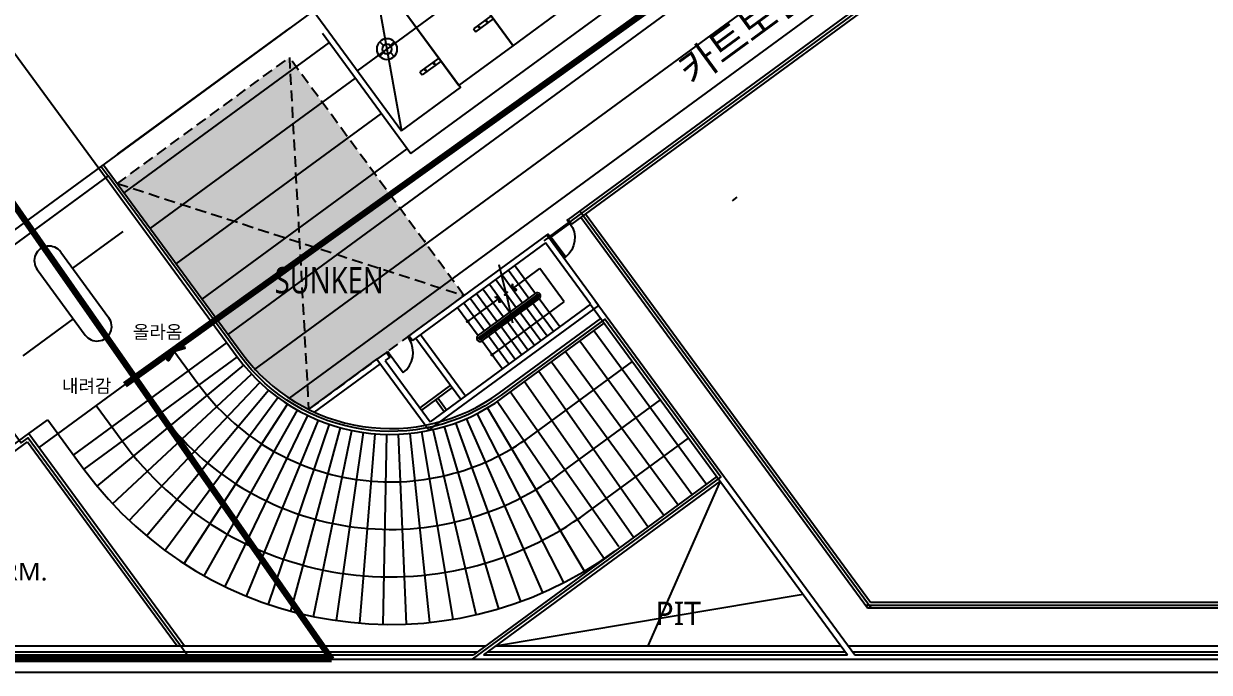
# Model space of a CAD drawing. Header units: millimetres. Extents: x 75184266 to 76346726, y -35077925 to -33679385.
# Drawn here: x 75432976 to 75473512, y -34997562 to -34975376 of the extents above; entities that cross this region are included whole.
import ezdxf
from ezdxf.enums import TextEntityAlignment as Align

# ---------------------------------------------------------------- set-up
doc = ezdxf.new("R2010")
doc.units = ezdxf.units.MM
doc.header["$LTSCALE"] = 50
doc.header["$MEASUREMENT"] = 0
for name, pattern in [('XR-지하3층$0$-HID', [2.5, 1.5, -1]), ('XR-지하3층$0$CENTER2', [1.125, 0.75, -0.125, 0.125, -0.125]), ('XR-지하3층$0$HIDDEN', [0.375, 0.25, -0.125])]:
    doc.linetypes.add(name, pattern=pattern)
doc.layers.get('0').update_dxf_attribs({"linetype": 'CONTINUOUS'})
for name, color, linetype in [('0-유도관제', 6, 'CONTINUOUS'), ('XR-지하3층$0$0-L-FUR', 32, 'XR-지하3층$0$CENTER2'), ('XR-지하3층$0$1712-PL$0$DOOR', 4, 'CONTINUOUS'), ('XR-지하3층$0$CON', 2, 'CONTINUOUS'), ('XR-지하3층$0$str', 4, 'CONTINUOUS'), ('XR-지하3층$0$일반주차', 8, 'CONTINUOUS'), ('XR-지하3층$0$확장형주차', 8, 'CONTINUOUS')]:
    doc.layers.add(name, color=color, linetype=linetype)
doc.layers.add('건축', color=8, linetype='CONTINUOUS', plot=False)
for name, color, linetype, lineweight in [('구역제어-S.C.M', 2, 'CONTINUOUS', 100), ('주차유도-USM', 1, 'CONTINUOUS', 35), ('주차유도-레이스웨이', 1, 'CONTINUOUS', 25)]:
    doc.layers.add(name, color=color, linetype=linetype, lineweight=lineweight)
doc.styles.add('XR-지하3층$0$맑은고딕', font='malgun.ttf')
doc.styles.add('XR-지하3층$0$울릉도m', font='malgun.ttf')
doc.styles.add('XR-지하3층$0$유형1', font='malgun.ttf')

# ---------------------------------------------------------------- blocks, each defined once
blk = doc.blocks.new('XR-지하3층$0$A$C704D163C')
at = {"layer": 'XR-지하3층$0$0-L-FUR', "linetype": 'Continuous'}
for p, q in [((0, 0), (-222, 0, 0)), ((0, -1060, 0), (-222, -1060, 0))]:
    blk.add_line(p, q, dxfattribs=at)
at = {"layer": 'XR-지하3층$0$0-L-FUR', "linetype": 'Continuous', "extrusion": (5.41769e-10, 1.28697e-08, 1)}
for p, q in [((-200, 0, 0), (0, 0)), ((0, 0), (0, -60, 0)), ((-200, -60, 0), (-200, 0, 0)), ((-100, -60, 0), (0, -60, 0))]:
    blk.add_line(p, q, dxfattribs=at)
at = {"layer": 'XR-지하3층$0$0-L-FUR', "color": 6, "linetype": 'Continuous', "extrusion": (5.41769e-10, 1.28697e-08, 1)}
blk.add_line((-100, -60, 0), (-1000, -60, 0), dxfattribs=at)
at = {"layer": 'XR-지하3층$0$0-L-FUR', "linetype": 'Continuous', "extrusion": (5.41769e-10, -1.16938e-08, 1)}
for p, q in [((-200, -1000, 0), (-200, -1060, 0)), ((-200, -1000, 0), (0, -1000, 0)), ((-200, -1060, 0), (0, -1060, 0)), ((0, -1060, 0), (0, -1000, 0))]:
    blk.add_line(p, q, dxfattribs=at)
at = {"layer": 'XR-지하3층$0$0-L-FUR', "color": 5, "linetype": 'Continuous', "extrusion": (5.41769e-10, 1.28697e-08, 1)}
blk.add_arc((-28, -30), 973, 181.7589, 265.7503, dxfattribs=at)
blk = doc.blocks.new('XR-지하3층$0$A$C7F731663')
at = {"layer": 'XR-지하3층$0$CON', "extrusion": (2.1973e-06, 2.1976e-06, 1)}
for p, q in [((1014, 3526, 0), (-3700, 69, 0)), ((971, 3247, 0), (-3581, -92, 0)), ((2509, 1151, 0), (971, 3247, 0)), ((2788, 1108, 0), (1014, 3526, 0)), ((-3302, 113, 0), (-1765, -1984, 0)), ((-3464, -6, 0), (-1926, -2102, 0)), ((-4469, -495, 0), (-4792, -732, 0)), ((-4792, -732, 0), (-3017, -3151, 0)), ((-4351, -656, 0), (-4512, -775, 0)), ((-4512, -775, 0), (-2974, -2871, 0)), ((-2786, -2113, 0), (-2490, -2516, 0)), ((-2705, -2054, 0), (-2410, -2457, 0))]:
    blk.add_line(p, q, dxfattribs=at)
at = {"layer": 'XR-지하3층$0$CON', "extrusion": (2.1973e-06, 2.1976e-06, 1), "elevation": 0}
for points in [[(2788, 1108), (-3017, -3151)], [(2509, 1151), (-2974, -2871)], [(-2281, -1619), (-3329, -2388)], [(-2222, -1699), (-3270, -2468)]]:
    blk.add_lwpolyline(points, dxfattribs=at)
at = {"layer": 'XR-지하3층$0$CON', "extrusion": (2.75612e-06, 1.43576e-06, 1), "elevation": 0}
for points in [[(-3581, -92), (-3700, 69)], [(-4351, -656), (-4469, -495)]]:
    blk.add_lwpolyline(points, dxfattribs=at)
at = {"layer": 'XR-지하3층$0$str', "color": 252, "extrusion": (2.1973e-06, 2.1976e-06, 1)}
for p, q in [((-77, 2478, 0), (624, 1523, 0)), ((-512, 2159, 0), (188, 1203, 0)), ((-295, 2319, 0), (406, 1363, 0)), ((-162, 1681, 0), (777, 2370, 0)), ((1614, 1229, 0), (777, 2370, 0)), ((-1166, 1680, 0), (-465, 724, 0)), ((-948, 1840, 0), (-247, 884, 0)), ((-730, 1999, 0), (-29, 1044, 0)), ((-1686, 563, 0), (-597, 1362, 0)), ((-1601, 1360, 0), (-900, 405, 0)), ((-1383, 1520, 0), (-682, 565, 0)), ((-1336, 86, 0), (624, 1523, 0)), ((665, 1466, 0), (-1294, 29, 0)), ((-1276, 5, 0), (683, 1442, 0)), ((-1259, -19, 0), (701, 1418, 0)), ((718, 1394, 0), (-1241, -43, 0)), ((-1200, -100, 0), (760, 1337, 0)), ((-849, -578, 0), (1614, 1229, 0)), ((465, 1282, 0), (447, 1307, 0)), ((501, 1234, 0), (483, 1258, 0)), ((683, 1442, 0), (665, 1466, 0)), ((701, 1418, 0), (683, 1442, 0)), ((718, 1394, 0), (701, 1418, 0)), ((1461, 382, 0), (760, 1337, 0)), ((-2036, 1041, 0), (-1336, 86, 0)), ((-1819, 1201, 0), (-1118, 245, 0)), ((-188, 803, 0), (-206, 828, 0)), ((30, 963, 0), (12, 987, 0)), ((65, 915, 0), (48, 939, 0)), ((808, -97, 0), (107, 858, 0)), ((248, 1123, 0), (230, 1147, 0)), ((283, 1074, 0), (265, 1099, 0)), ((1025, 62, 0), (324, 1018, 0)), ((1243, 222, 0), (542, 1178, 0)), ((-623, 484, 0), (-641, 508, 0)), ((-588, 436, 0), (-606, 460, 0)), ((-406, 644, 0), (-423, 668, 0)), ((-370, 595, 0), (-388, 619, 0)), ((372, -417, 0), (-329, 539, 0)), ((-152, 755, 0), (-170, 779, 0)), ((590, -257, 0), (-111, 699, 0)), ((-1276, 5, 0), (-1294, 29, 0)), ((-1259, -19, 0), (-1276, 5, 0)), ((-1059, 165, 0), (-1076, 189, 0)), ((-1023, 116, 0), (-1041, 140, 0)), ((-281, -896, 0), (-982, 60, 0)), ((-841, 324, 0), (-859, 348, 0)), ((-806, 276, 0), (-823, 300, 0)), ((-63, -736, 0), (-764, 219, 0)), ((154, -576, 0), (-546, 379, 0)), ((-1259, -19, 0), (-1241, -43, 0)), ((-1200, -100, 0), (-499, -1055, 0))]:
    blk.add_line(p, q, dxfattribs=at)
at = {"layer": 'XR-지하3층$0$str', "color": 252, "extrusion": (2.19665e-06, 2.19761e-06, 1), "elevation": 0}
blk.add_lwpolyline([(-622, 2512), (-394, 1573), (-326, 1567), (-434, 1476), (-366, 1470), (-154, 518)], dxfattribs=at)
for points in [[(-178, 1819), (-162, 1681), (-35, 1625), (-22, 1656), (-130, 1705), (-144, 1822)], [(-724, 1418), (-597, 1362), (-582, 1224), (-616, 1220), (-629, 1338), (-738, 1387)]]:
    blk.add_lwpolyline(points, close=True, dxfattribs=at)
at = {"layer": 'XR-지하3층$0$str', "color": 252, "extrusion": (2.1973e-06, 2.1976e-06, 1)}
for centre in [(-1686, 563, 0), (-1686, 563, 0), (-849, -578, 0), (-849, -578, 0)]:
    blk.add_circle(centre, 30, dxfattribs=at)
at = {"layer": 'XR-지하3층$0$str', "color": 252}
blk.add_arc((692, 1430, 0), 115, 306.2602, 126.2602, dxfattribs=at)
at = {"layer": 'XR-지하3층$0$str', "color": 252, "extrusion": (2.1973e-06, 2.1976e-06, 1)}
for centre, radius, start, end in [((692, 1430, 0), 45, 306.2602, 126.2602), ((-1268, -7, 0), 115, 126.2602, 306.2602), ((-1268, -7, 0), 45, 126.2602, 306.2602)]:
    blk.add_arc(centre, radius, start, end, dxfattribs=at)
at = {"color": 3, "extrusion": (-0.000109102, -7.81947e-05, -1), "xscale": -0.9000000000216765, "yscale": 0.9000000000216768, "zscale": -0.9000000000216765, "rotation": 233.7416829207151}
blk.add_blockref('XR-지하3층$0$A$C704D163C', (4469, -495, 1), dxfattribs=at)
blk = doc.blocks.new('XR-지하3층$0$1712-PL$0$FSD1000')
at = {"layer": 'XR-지하3층$0$1712-PL$0$DOOR', "color": 9}
for p, q in [((25, -101, 0), (865, -101, 0)), ((40, -146, 0), (850, -146, 0))]:
    blk.add_line(p, q, dxfattribs=at)
at = {"layer": 'XR-지하3층$0$1712-PL$0$DOOR', "elevation": 0}
for points in [[(25, 739), (25, -101), (70, -101), (70, 739)], [(-5, -251), (-5, -101), (25, -101), (25, -146), (40, -146), (40, -251)], [(895, -251), (895, -101), (865, -101), (865, -146), (850, -146), (850, -251)]]:
    blk.add_lwpolyline(points, close=True, dxfattribs=at)
at = {"layer": 'XR-지하3층$0$1712-PL$0$DOOR', "color": 9}
blk.add_arc((25, -101, 0), 840, 360, 86.9291, dxfattribs=at)
blk = doc.blocks.new('XR-지하3층$0$ARROWX')
blk.add_lwpolyline([(-0.2, -0.5), (-0.293, -0.463), (-0.108, 0), (-0.293, 0.463), (-0.2, 0.5), (0, 0)], close=True)
for points in [[(-0.2, 0.5), (-0.293, 0.463), (0, 0), (-0.108, 0)], [(0, 0), (-0.108, 0), (-0.2, -0.5), (-0.293, -0.463)]]:
    blk.add_solid(points)
blk = doc.blocks.new('XR-지하3층$0$확장형 주차')
at = {"layer": 'XR-지하3층$0$확장형주차', "color": 7}
for p, q in [((0, 3965), (800, 3965)), ((0, 3835), (800, 3835)), ((800, 3835), (800, 3965))]:
    blk.add_line(p, q, dxfattribs=at)
blk.add_lwpolyline([(2500, 5100), (0, 0)], dxfattribs=at)
blk.add_lwpolyline([(2500, 5091), (0, 5091), (0, -9), (2500, -9)], close=True, dxfattribs=at)
for centre in [(238, 3900), (613, 3900)]:
    blk.add_circle(centre, 17.5, dxfattribs=at)
blk = doc.blocks.new('XR-지하3층$0$일반형 주차')
at = {"layer": 'XR-지하3층$0$일반주차'}
for p, q in [((750, 3865), (0, 3865)), ((0, 3735), (750, 3735)), ((750, 3735), (750, 3865))]:
    blk.add_line(p, q, dxfattribs=at)
blk.add_lwpolyline([(2300, 5000), (0, 5000), (0, 0), (2300, 0)], close=True, dxfattribs=at)
for centre in [(238, 3800), (563, 3800)]:
    blk.add_circle(centre, 17.5, dxfattribs=at)
blk = doc.blocks.new('센서')
at = {"layer": '0-유도관제', "color": 0}
for p, q in [((405935, 34224), (406072, 34088)), ((406311, 34088), (406447, 34225)), ((405936, 33712), (406072, 33849)), ((406311, 33849), (406448, 33713))]:
    blk.add_line(p, q, dxfattribs=at)
for major_axis, start_param, end_param in [((0, 362), 2.801804347482335, 9.084989654661921), ((0, 169), 2.862310370331367, 9.145495677510954)]:
    blk.add_ellipse((406192, 33969), major_axis=major_axis, ratio=1, start_param=start_param, end_param=end_param, dxfattribs=at)

msp = doc.modelspace()

# ---------------------------------------------------------------- hatches: boundary and pattern name
at = {"layer": '건축', "ltscale": 0.5}
h = msp.add_hatch(dxfattribs=at)
h.set_pattern_fill('AR-SAND', color=256, scale=200)
h.set_pattern_definition([(37.5, (-275094.46, -723840.87), (-12.5986716, 385.3647538), [0, -304, 0, -340, 0, -325]), (7.5, (-275094.46, -723840.87), (353.955341, 564.429213), [0, -164, 0, -274, 0, -105]), (327.5, (-275340.46, -723840.87), (622.8283724, 1.1318107), [0, -100, 0, -360, 0, -470]), (317.5, (-275340.46, -723840.87), (601.225321, 175.535113), [0, -50, 0, -236, 0, -270])])
edge = h.paths.add_edge_path()
edge.add_line((75442716.9, -34988568.2), (75448027.4, -34984673.2))
edge.add_line((75448027.4, -34984673.2), (75442058.4, -34976531.6))
edge.add_line((75442058.4, -34976531.6), (75436178.3, -34980842.6))
edge.add_line((75436178.3, -34980842.6), (75440850.4, -34987215.3))
edge.add_arc((75445497.6, -34982809.9), 6403.4, 223.46957, 244.34576)
edge.add_line((75442725.3, -34988582.1), (75442716.9, -34988568.2))

# ---------------------------------------------------------------- linework, layer by layer
at = {"layer": '건축', "ltscale": 3}
for p, q in [((75446211.2, -34979819.8, 0), (75471699.7, -34961133, 0)), ((75436187.6, -34979843.8), (75442074.9, -34975527.6)), ((75443193.1, -34975699.7), (75446212.8, -34979818.6))]:
    msp.add_line(p, q, dxfattribs=at)
at = {"layer": '건축'}
msp.add_line((75420207.5, -34991562), (75455787.7, -34965476.5), dxfattribs=at)
at = {"layer": '건축', "ltscale": 0.5}
for p, q in [((75469871.3, -34968788.2), (75450757.9, -34982801.2)), ((75469812.2, -34968707.6), (75451588.8, -34982068)), ((75469769.2, -34968987.1), (75451707.1, -34982229.3)), ((75457354.4, -34981312.8), (75457193.1, -34981431.1)), ((75451989.1, -34981774.5), (75461950.8, -34995362.1)), ((75451588.8, -34982068), (75451707.1, -34982229.3)), ((75452026.7, -34981995), (75461826.8, -34995362.1)), ((75452188, -34981876.7), (75461928.1, -34995162.1)), ((75436362.9, -34982480.2), (75434644.6, -34983739.9)), ((75434239.5, -34983187.3), (75435887.1, -34985434.8)), ((75433433, -34983778.6), (75435080.7, -34986026)), ((75432957.3, -34986733.2), (75434675.5, -34985473.4)), ((75433499.9, -34989874), (75439387.2, -34985557.8)), ((75433147.9, -34989397.2), (75433794.7, -34988923)), ((75433147.9, -34989397.2), (75438474, -34996661.9)), ((75433104.9, -34989676.7), (75438226, -34996661.9)), ((75456788.8, -34991027.3), (75454310.5, -34996662.1)), ((75449103.1, -34996662, 0), (75459620.2, -34994889.2, 0)), ((75461753.5, -34995262.1), (75513082.6, -34995262.1)), ((75379383.2, -34996661.9, 0), (75448764.8, -34996662, 0)), ((75449103.1, -34996662, 0), (75460919.9, -34996662.1, 0)), ((75461167.9, -34996662.1, 0), (75513371.7, -34996662.1)), ((75379383.2, -34996861.9, 0), (75448492, -34996862, 0)), ((75448830.3, -34996862, 0), (75461066.5, -34996862.1, 0)), ((75461314.5, -34996862.1, 0), (75513437.2, -34996862.1))]:
    msp.add_line(p, q, dxfattribs=at)
at = {"layer": '건축', "linetype": 'XR-지하3층$0$HIDDEN', "ltscale": 30}
for p, q in [((75436178.3, -34980842.6), (75442059.2, -34976531)), ((75442058.4, -34976531.6), (75442716.9, -34988568.2, 0)), ((75448028.2, -34984672.6), (75442059.2, -34976531)), ((75436178.3, -34980842.6), (75448028.2, -34984672.6, 0)), ((75448028.2, -34984672.6, 0), (75442716.9, -34988568.2, 0))]:
    msp.add_line(p, q, dxfattribs=at)
at = {"layer": '건축', "linetype": 'XR-지하3층$0$-HID'}
msp.add_line((75446666.7, -34982815.5), (75446713.4, -34982796.3, 0), dxfattribs=at)
at = {"layer": '건축', "ltscale": 1000}
for p, q in [((75452354.3, -34984978.7), (75461139.9, -34996962.1)), ((75452515.6, -34984860.4), (75461387.9, -34996962.1)), ((75456317.6, -34991132.8), (75452470.5, -34985885.5)), ((75439919.4, -34986283.6), (75434677.3, -34990126.8)), ((75455349.8, -34991842.4), (75451502.7, -34986595)), ((75455833.7, -34991487.6), (75451986.6, -34986240.2)), ((75440274.1, -34986767.5), (75435032, -34990610.7)), ((75454865.9, -34992197.1), (75451018.8, -34986949.8)), ((75435486.1, -34991194.5), (75440501.2, -34987059.4)), ((75436014.1, -34991796.1), (75440765.2, -34987360.2)), ((75454310.1, -34992584.8), (75450583.8, -34987268.7)), ((75436578.1, -34992364), (75441047.1, -34987644.1)), ((75453818.8, -34992929.2), (75450099.8, -34987623.5)), ((75437175.9, -34992896.2), (75441346.1, -34987910.2)), ((75437805.4, -34993390.5), (75441660.8, -34988157.4)), ((75453327.4, -34993273.6), (75449608.5, -34987967.9)), ((75438464.1, -34993845.2), (75441990.1, -34988384.7)), ((75439149.5, -34994258.5), (75442332.9, -34988591.4)), ((75452144.3, -34994107.6), (75448830.3, -34988515.9)), ((75452820, -34993678.5), (75449168.1, -34988301.4)), ((75439859.1, -34994628.8), (75442687.6, -34988776.5)), ((75440590.1, -34994954.7), (75443053.1, -34988939.5)), ((75449977.3, -34995134.8), (75447746.8, -34989029.5)), ((75450720.3, -34994837.1), (75448118.3, -34988880.7)), ((75451443.6, -34994494.3), (75448479.9, -34988709.3)), ((75441339.7, -34995235.1), (75443428, -34989079.7)), ((75442105.2, -34995468.8), (75443810.7, -34989196.5)), ((75442883.7, -34995654.9), (75444199.9, -34989289.6)), ((75443672.1, -34995792.8), (75444594.2, -34989358.5)), ((75444467.5, -34995881.9), (75444991.9, -34989403)), ((75445266.9, -34995921.8), (75445391.5, -34989423)), ((75446067.2, -34995912.6), (75445791.7, -34989418.4)), ((75446865.4, -34995854), (75446190.8, -34989389.1)), ((75447658.6, -34995746.5), (75446587.4, -34989335.4)), ((75448443.6, -34995590.4), (75446979.9, -34989257.3)), ((75449217.5, -34995386.2), (75447366.8, -34989155.2)), ((75456670.5, -34990866), (75448355.8, -34996961.9)), ((75456788.8, -34991027.3), (75448694.1, -34996961.9)), ((75379183.2, -34997111.9, 0), (75516203.2, -34997112.2)), ((75379383.2, -34996961.9, 0), (75448355.6, -34996962, 0)), ((75448693.9, -34996962, 0), (75461139.9, -34996962.1, 0)), ((75461387.9, -34996962.1, 0), (75516006.9, -34996962.2)), ((75379383.2, -34997561.9, 0), (75516203.2, -34997562.2))]:
    msp.add_line(p, q, dxfattribs=at)
at = {"layer": '건축', "ltscale": 100}
for p, q in [((75423239, -34996661.9, 0), (75433147.9, -34989397.2, 0)), ((75423577.2, -34996661.9, 0), (75433104.9, -34989676.7, 0)), ((75461826.8, -34995362.1), (75512946.2, -34995362.1)), ((75461928.1, -34995162.1), (75512880.8, -34995162.1))]:
    msp.add_line(p, q, dxfattribs=at)
at = {"layer": '건축', "ltscale": 0.5}
msp.add_lwpolyline([(75414201.7, -34962198.5), (75414116.7, -34962260.8), (75408974.8, -34955247.3), (75408934.6, -34955276.9), (75407426.2, -34953220.9), (75406907, -34953601.7), (75367809.3, -34900273.2), (75367729.2, -34900331.8), (75339172, -34861380.4), (75346591, -34855941.2), (75357179.5, -34870383.7), (75362824.9, -34866244.9), (75366426.7, -34871157.7), (75361023.3, -34875119.2), (75360700.7, -34875355.7), (75389495.4, -34914631.1), (75388124.4, -34915636.3), (75435545.1, -34980317.2), (75435625.8, -34980258.1), (75435861.1, -34980579.1), (75430538.4, -34984481.5), (75414201.7, -34962198.5)], dxfattribs=at)
at = {"layer": '건축', "ltscale": 3}
for points in [[(75439963.5, -34986005.6), (75472465.1, -34962177.1)], [(75440850.4, -34987215.3), (75468350.3, -34967053.8)], [(75442057.7, -34988190.1), (75469006.1, -34968432.9)], [(75436415.9, -34981166.7), (75443430.7, -34976023.8)], [(75437302.8, -34982376.4), (75444317.6, -34977233.6)], [(75438189.7, -34983586.1), (75445204.5, -34978443.3)], [(75439076.6, -34984795.8), (75446091.4, -34979653)]]:
    msp.add_lwpolyline(points, dxfattribs=at)
at = {"layer": '건축', "ltscale": 0.5}
for points in [[(75435545.1, -34980317.2), (75440274.1, -34986767.5, 0.4142136), (75449359.4, -34988166.3), (75452827.3, -34985623.9)], [(75435706.4, -34980199), (75440435.4, -34986649.2, 0.4142136), (75449241.2, -34988005), (75452709, -34985462.6)], [(75438076.7, -34986518.6), (75438963.6, -34987728.3, 0.4142136), (75450320.3, -34989476.9), (75453788.1, -34986934.4)], [(75436766.2, -34987479.4), (75437653.1, -34988689.1, 0.4142136), (75451281.1, -34990787.4), (75454748.9, -34988244.9)], [(75435455.6, -34988440.2), (75436342.5, -34989649.9, 0.4142136), (75452241.9, -34992097.9), (75455709.7, -34989555.5)], [(75433794.7, -34988923), (75435032, -34990610.7, 0.4141488), (75453200.4, -34993410.1)]]:
    msp.add_lwpolyline(points, format="xyb", dxfattribs=at)
msp.add_lwpolyline([(75435861.2, -34980579.1), (75429570.6, -34985191), (75432886, -34989713.2), (75433126.4, -34989536.9), (75438680.1, -34997112), (75448320.1, -34997112), (75456812.7, -34990885.7), (75452848.8, -34985478.9), (75449298.4, -34988081.8, -0.4141857), (75440353.2, -34986705)], format="xyb", close=True, dxfattribs=at)
at = {"layer": '건축', "ltscale": 0.5, "elevation": 0}
for points in [[(75442716.3, -34988567.9), (75445053.5, -34986854.4)], [(75442921.8, -34988665.2), (75445171.7, -34987015.7)]]:
    msp.add_lwpolyline(points, dxfattribs=at)
at = {"layer": '건축', "ltscale": 0.5}
for centre, start, end in [((75433836.2, -34983483), 36.2468, 216.24707), ((75435483.9, -34985730.4), 216.2468, 36.24707)]:
    msp.add_arc(centre, 500, start, end, dxfattribs=at)
at = {"layer": '구역제어-S.C.M', "ltscale": 0.5}
for p, q in [((75412499.2, -34952754.8), (75443500.1, -34997112)), ((75436443.6, -34987715.9), (75471434.6, -34962627.6)), ((75443500.1, -34997112), (75379383.2, -34997111.9, 0))]:
    msp.add_line(p, q, dxfattribs=at)
at = {"layer": '주차유도-레이스웨이', "ltscale": 0.5}
msp.add_line((75444385.2, -34976984.4), (75462852.1, -34963441.8), dxfattribs=at)

# ---------------------------------------------------------------- block references
at = {"layer": '건축', "rotation": 216.2469364372141}
for name, p in [('XR-지하3층$0$일반형 주차', (75448608.9, -34970737.1)), ('XR-지하3층$0$일반형 주차', (75446754, -34972097.1)), ('XR-지하3층$0$확장형 주차', (75444899.1, -34973457))]:
    msp.add_blockref(name, p, dxfattribs=at)
at = {"layer": '건축', "xscale": -1, "rotation": 216.2469299374604}
msp.add_blockref('XR-지하3층$0$1712-PL$0$FSD1000', (75451015.6, -34982799.9, 0), dxfattribs=at)
at = {"layer": '건축', "ltscale": 0.5}
msp.add_blockref('XR-지하3층$0$A$C7F731663', (75449845, -34986122.8), dxfattribs=at)
at = {"layer": '건축', "xscale": 756.0000000016149, "yscale": 756.0000000016149, "zscale": 756.0000000016149, "rotation": 126.7532696239709}
msp.add_blockref('XR-지하3층$0$ARROWX', (75438076.7, -34986518.6), dxfattribs=at)
at = {"layer": '주차유도-USM', "extrusion": (0, 0, -1), "xscale": 0.9750000000000001, "yscale": 0.9750000000000001, "zscale": -0.9750000000000001, "rotation": 270}
msp.add_blockref('센서', (-75478516.3, -34580205.7), dxfattribs=at)

# ---------------------------------------------------------------- texts
at = {"layer": '건축', "style": 'XR-지하3층$0$맑은고딕'}
msp.add_text('카트보관소', height=1000, rotation=36.24693, dxfattribs=at).set_placement((75460895, -34973821.2), align=Align.RIGHT)
at = {"layer": '건축', "style": 'XR-지하3층$0$울릉도m', "width": 0.8}
msp.add_text('SUNKEN', height=900, dxfattribs=at).set_placement((75441557.6, -34984601))
at = {"layer": '건축', "style": 'XR-지하3층$0$유형1', "text_generation_flag": 6}
for s, p in [('올라옴', (75437553.9, -34986280.9)), ('내려감', (75435128.7, -34988127.8))]:
    msp.add_text(s, height=450, rotation=180, dxfattribs=at).set_placement(p, align=Align.BOTTOM_CENTER)
at = {"layer": '건축', "style": 'XR-지하3층$0$울릉도m', "width": 1.1}
msp.add_text('FAN RM.', height=600, dxfattribs=at).set_placement((75432077.7, -34994121.4), align=Align.MIDDLE_CENTER)
at = {"layer": '건축', "style": 'XR-지하3층$0$맑은고딕'}
msp.add_text('PIT', height=800, dxfattribs=at).set_placement((75455353.6, -34995548.4), align=Align.MIDDLE_CENTER)

doc.saveas('drawing.dxf')
